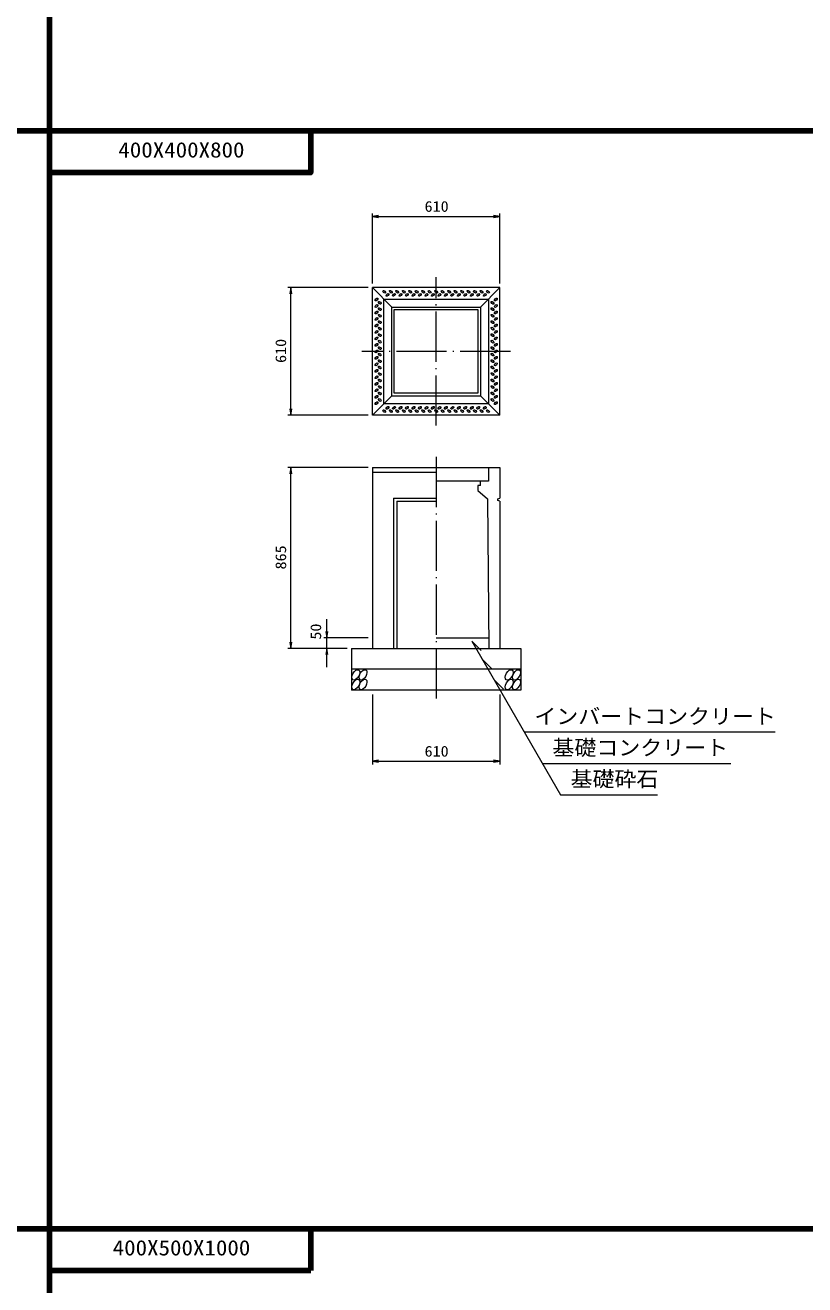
# Model space of a CAD drawing. Units: millimetres, scale not verified. Extents: x -8410 to 41710, y -74801 to 5940.
# Drawn here: x 15694 to 19423, y -21958 to -15935 of the extents above; entities that cross this region are included whole.
import ezdxf
from ezdxf.enums import TextEntityAlignment as Align

# ---------------------------------------------------------------- set-up
doc = ezdxf.new("R2010")
doc.units = ezdxf.units.MM
doc.header["$LTSCALE"] = 20
doc.linetypes.add('LONG_DASHED_DOTTED', pattern=[15.25, 12, -1.5, 0.25, -1.5])
for name, color, linetype, lineweight in [('0-0_グループ[0](0)-D-BMK(0)', 2, 'LONG_DASHED_DOTTED', 13), ('0-1_グループ[0](0)-D-STR(1)', 1, 'Continuous', 13), ('0-2_グループ[0](0)-D-STR-DIM(2)', 7, 'Continuous', 13), ('0-3_グループ[0](0)-D-STR-HTXT(3)', 7, 'Continuous', 13), ('0-5_グループ[0](0)-D-TTL(5)', 2, 'Continuous', 140)]:
    doc.layers.add(name, color=color, linetype=linetype, lineweight=lineweight)
doc.layers.add('0-4_グループ[0](0)-D-STR-TXT(4)', color=7, linetype='Continuous')
doc.layers.add('0-6_グループ[0](0)-D-TTL-TXT(6)', color=7, linetype='Continuous')
doc.styles.add('ＭＳ ゴシック', font='')
doc.styles.get('ＭＳ ゴシック').set_extended_font_data('MS Gothic')

msp = doc.modelspace()

# ---------------------------------------------------------------- linework, layer by layer
at = {"layer": '0-0_グループ[0](0)-D-BMK(0)'}
for p, q in [((17660, -17850), (17660, -17140)), ((18015, -17495), (17305, -17495)), ((17660, -18000), (17660, -19165))]:
    msp.add_line(p, q, dxfattribs=at)
at = {"layer": '0-1_グループ[0](0)-D-STR(1)'}
for p, q in [((17965, -17190), (17355, -17190)), ((17355, -17800), (17355, -17190)), ((17355, -17190), (17448, -17283)), ((17965, -17190), (17872, -17283)), ((17965, -17800), (17965, -17190)), ((17410, -17245), (17910, -17245)), ((17410, -17745), (17410, -17245)), ((17448, -17283), (17872, -17283)), ((17448, -17707), (17448, -17283)), ((17872, -17283), (17872, -17707)), ((17910, -17245), (17910, -17745)), ((17460, -17295), (17860, -17295)), ((17460, -17695), (17460, -17295)), ((17860, -17295), (17860, -17695)), ((17355, -17800), (17448, -17707)), ((17448, -17707), (17872, -17707)), ((17860, -17695), (17460, -17695)), ((17965, -17800), (17872, -17707)), ((17410, -17745), (17910, -17745)), ((17965, -17800), (17355, -17800)), ((17355, -18050), (17355, -18915)), ((17355, -18050), (17965, -18050)), ((17965, -18050), (17965, -18196.5)), ((17355, -18072), (17660, -18072)), ((17872, -18137), (17872, -18115)), ((17872, -18137), (17860, -18137)), ((17860, -18137), (17860, -18160)), ((17860, -18160), (17905, -18200)), ((17456.5, -18196.5), (17660, -18196.5)), ((17456.5, -18196.5), (17456.5, -18915)), ((17471.5, -18211.5), (17660, -18211.5)), ((17471.5, -18211.5), (17471.5, -18915)), ((17905, -18200), (17912.81, -18915)), ((17955, -18200), (17965, -18196.5)), ((17965, -18211.5), (17965, -18915)), ((17660, -18865), (17912.27, -18865)), ((17255, -18915), (18065, -18915)), ((17255, -18915), (17255, -19115)), ((18065, -18915), (18065, -19115)), ((18065, -19015), (17255, -19015)), ((18065, -19115), (17255, -19115))]:
    msp.add_line(p, q, dxfattribs=at)
for points in [[(17910, -18050), (17910, -18115), (17660, -18115)], [(17965, -18211.5), (17955, -18208), (17955, -18200)]]:
    msp.add_lwpolyline(points, dxfattribs=at)
for centre, major_axis, ratio in [((17412, -17209.75), (-6.01, 6.01), 0.529412), ((17427.5, -17225.25), (6.01, 6.01), 0.529412), ((17443, -17209.75), (-6.01, 6.01), 0.529412), ((17458.5, -17225.25), (6.01, 6.01), 0.529412), ((17474, -17209.75), (-6.01, 6.01), 0.529412), ((17489.5, -17225.25), (6.01, 6.01), 0.529412), ((17505, -17209.75), (-6.01, 6.01), 0.529412), ((17520.5, -17225.25), (6.01, 6.01), 0.529412), ((17536, -17209.75), (-6.01, 6.01), 0.529412), ((17551.5, -17225.25), (6.01, 6.01), 0.529412), ((17567, -17209.75), (-6.01, 6.01), 0.529412), ((17582.5, -17225.25), (6.01, 6.01), 0.529412), ((17598, -17209.75), (-6.01, 6.01), 0.529412), ((17613.5, -17225.25), (6.01, 6.01), 0.529412), ((17629, -17209.75), (-6.01, 6.01), 0.529412), ((17644.5, -17225.25), (6.01, 6.01), 0.529412), ((17660, -17209.75), (-6.01, 6.01), 0.529412), ((17675.5, -17225.25), (6.01, 6.01), 0.529412), ((17691, -17209.75), (-6.01, 6.01), 0.529412), ((17706.5, -17225.25), (6.01, 6.01), 0.529412), ((17722, -17209.75), (-6.01, 6.01), 0.529412), ((17737.5, -17225.25), (6.01, 6.01), 0.529412), ((17753, -17209.75), (-6.01, 6.01), 0.529412), ((17768.5, -17225.25), (6.01, 6.01), 0.529412), ((17784, -17209.75), (-6.01, 6.01), 0.529412), ((17799.5, -17225.25), (6.01, 6.01), 0.529412), ((17815, -17209.75), (-6.01, 6.01), 0.529412), ((17830.5, -17225.25), (6.01, 6.01), 0.529412), ((17846, -17209.75), (-6.01, 6.01), 0.529412), ((17861.5, -17225.25), (6.01, 6.01), 0.529412), ((17877, -17209.75), (-6.01, 6.01), 0.529412), ((17892.5, -17225.25), (6.01, 6.01), 0.529412), ((17908, -17209.75), (-6.01, 6.01), 0.529412), ((17374.75, -17247), (-6.01, -6.01), 0.529412), ((17374.75, -17278), (-6.01, -6.01), 0.529412), ((17390.25, -17262.5), (-6.01, 6.01), 0.529412), ((17390.25, -17293.5), (-6.01, 6.01), 0.529412), ((17929.75, -17262.5), (6.01, -6.01), 0.529412), ((17929.75, -17293.5), (6.01, -6.01), 0.529412), ((17945.25, -17247), (6.01, 6.01), 0.529412), ((17945.25, -17278), (6.01, 6.01), 0.529412), ((17374.75, -17309), (-6.01, -6.01), 0.529412), ((17374.75, -17340), (-6.01, -6.01), 0.529412), ((17390.25, -17324.5), (-6.01, 6.01), 0.529412), ((17929.75, -17324.5), (6.01, -6.01), 0.529412), ((17945.25, -17309), (6.01, 6.01), 0.529412), ((17945.25, -17340), (6.01, 6.01), 0.529412), ((17374.75, -17371), (-6.01, -6.01), 0.529412), ((17374.75, -17402), (-6.01, -6.01), 0.529412), ((17390.25, -17355.5), (-6.01, 6.01), 0.529412), ((17390.25, -17386.5), (-6.01, 6.01), 0.529412), ((17929.75, -17355.5), (6.01, -6.01), 0.529412), ((17929.75, -17386.5), (6.01, -6.01), 0.529412), ((17945.25, -17371), (6.01, 6.01), 0.529412), ((17945.25, -17402), (6.01, 6.01), 0.529412), ((17374.75, -17433), (-6.01, -6.01), 0.529412), ((17374.75, -17464), (-6.01, -6.01), 0.529412), ((17390.25, -17417.5), (-6.01, 6.01), 0.529412), ((17390.25, -17448.5), (-6.01, 6.01), 0.529412), ((17929.75, -17417.5), (6.01, -6.01), 0.529412), ((17929.75, -17448.5), (6.01, -6.01), 0.529412), ((17945.25, -17433), (6.01, 6.01), 0.529412), ((17945.25, -17464), (6.01, 6.01), 0.529412), ((17374.75, -17495), (-6.01, -6.01), 0.529412), ((17374.75, -17526), (-6.01, -6.01), 0.529412), ((17390.25, -17479.5), (-6.01, 6.01), 0.529412), ((17390.25, -17510.5), (-6.01, 6.01), 0.529412), ((17929.75, -17479.5), (6.01, -6.01), 0.529412), ((17929.75, -17510.5), (6.01, -6.01), 0.529412), ((17945.25, -17495), (6.01, 6.01), 0.529412), ((17945.25, -17526), (6.01, 6.01), 0.529412), ((17374.75, -17557), (-6.01, -6.01), 0.529412), ((17374.75, -17588), (-6.01, -6.01), 0.529412), ((17390.25, -17541.5), (-6.01, 6.01), 0.529412), ((17390.25, -17572.5), (-6.01, 6.01), 0.529412), ((17929.75, -17541.5), (6.01, -6.01), 0.529412), ((17929.75, -17572.5), (6.01, -6.01), 0.529412), ((17945.25, -17557), (6.01, 6.01), 0.529412), ((17945.25, -17588), (6.01, 6.01), 0.529412), ((17374.75, -17619), (-6.01, -6.01), 0.529412), ((17374.75, -17650), (-6.01, -6.01), 0.529412), ((17390.25, -17603.5), (-6.01, 6.01), 0.529412), ((17390.25, -17634.5), (-6.01, 6.01), 0.529412), ((17929.75, -17603.5), (6.01, -6.01), 0.529412), ((17929.75, -17634.5), (6.01, -6.01), 0.529412), ((17945.25, -17619), (6.01, 6.01), 0.529412), ((17945.25, -17650), (6.01, 6.01), 0.529412), ((17374.75, -17681), (-6.01, -6.01), 0.529412), ((17374.75, -17712), (-6.01, -6.01), 0.529412), ((17390.25, -17665.5), (-6.01, 6.01), 0.529412), ((17390.25, -17696.5), (-6.01, 6.01), 0.529412), ((17929.75, -17665.5), (6.01, -6.01), 0.529412), ((17929.75, -17696.5), (6.01, -6.01), 0.529412), ((17945.25, -17681), (6.01, 6.01), 0.529412), ((17945.25, -17712), (6.01, 6.01), 0.529412), ((17374.75, -17743), (-6.01, -6.01), 0.529412), ((17390.25, -17727.5), (-6.01, 6.01), 0.529412), ((17427.5, -17764.75), (-6.01, -6.01), 0.529412), ((17458.5, -17764.75), (-6.01, -6.01), 0.529412), ((17489.5, -17764.75), (-6.01, -6.01), 0.529412), ((17520.5, -17764.75), (-6.01, -6.01), 0.529412), ((17551.5, -17764.75), (-6.01, -6.01), 0.529412), ((17582.5, -17764.75), (-6.01, -6.01), 0.529412), ((17613.5, -17764.75), (-6.01, -6.01), 0.529412), ((17644.5, -17764.75), (-6.01, -6.01), 0.529412), ((17675.5, -17764.75), (-6.01, -6.01), 0.529412), ((17706.5, -17764.75), (-6.01, -6.01), 0.529412), ((17737.5, -17764.75), (-6.01, -6.01), 0.529412), ((17768.5, -17764.75), (-6.01, -6.01), 0.529412), ((17799.5, -17764.75), (-6.01, -6.01), 0.529412), ((17830.5, -17764.75), (-6.01, -6.01), 0.529412), ((17861.5, -17764.75), (-6.01, -6.01), 0.529412), ((17892.5, -17764.75), (-6.01, -6.01), 0.529412), ((17929.75, -17727.5), (6.01, -6.01), 0.529412), ((17945.25, -17743), (6.01, 6.01), 0.529412), ((17412, -17780.25), (6.01, -6.01), 0.529412), ((17443, -17780.25), (6.01, -6.01), 0.529412), ((17474, -17780.25), (6.01, -6.01), 0.529412), ((17505, -17780.25), (6.01, -6.01), 0.529412), ((17536, -17780.25), (6.01, -6.01), 0.529412), ((17567, -17780.25), (6.01, -6.01), 0.529412), ((17598, -17780.25), (6.01, -6.01), 0.529412), ((17629, -17780.25), (6.01, -6.01), 0.529412), ((17660, -17780.25), (6.01, -6.01), 0.529412), ((17691, -17780.25), (6.01, -6.01), 0.529412), ((17722, -17780.25), (6.01, -6.01), 0.529412), ((17753, -17780.25), (6.01, -6.01), 0.529412), ((17784, -17780.25), (6.01, -6.01), 0.529412), ((17815, -17780.25), (6.01, -6.01), 0.529412), ((17846, -17780.25), (6.01, -6.01), 0.529412), ((17877, -17780.25), (6.01, -6.01), 0.529412), ((17908, -17780.25), (6.01, -6.01), 0.529412), ((17275.43, -19042), (-13.75, -23.82), 0.545455), ((17310.43, -19042), (-13.75, -23.82), 0.545455), ((18009.43, -19042), (-13.75, -23.82), 0.545455), ((18044.43, -19042), (-13.75, -23.82), 0.545455), ((17275.43, -19088), (-13.75, -23.82), 0.545455), ((17310.43, -19088), (-13.75, -23.82), 0.545455), ((18009.43, -19088), (-13.75, -23.82), 0.545455), ((18044.43, -19088), (-13.75, -23.82), 0.545455)]:
    msp.add_ellipse(centre, major_axis=major_axis, ratio=ratio, dxfattribs=at)
at = {"layer": '0-2_グループ[0](0)-D-STR-DIM(2)'}
for p, q in [((17355, -17170), (17355, -16835)), ((17355, -16850), (17965, -16850)), ((17965, -17170), (17965, -16835)), ((17335, -17190), (16950, -17190)), ((16965, -17800), (16965, -17190)), ((17335, -17800), (16950, -17800)), ((17335, -18050), (16950, -18050)), ((16965, -18915), (16965, -18050)), ((17137.48, -19005), (17137.48, -18775)), ((17137.48, -18865), (17137.48, -18775)), ((17335, -18865), (17122.48, -18865)), ((17235, -18915), (16950, -18915)), ((17235, -18915), (17122.48, -18915)), ((17137.48, -19005), (17137.48, -18915)), ((17355, -19135), (17355, -19470)), ((17965, -19135), (17965, -19470)), ((17355, -19455), (17965, -19455))]:
    msp.add_line(p, q, dxfattribs=at)
for points in [[(17385, -16845), (17355, -16850), (17385, -16855)], [(17935, -16855), (17965, -16850), (17935, -16845)], [(16970, -17220), (16965, -17190), (16960, -17220)], [(16960, -17770), (16965, -17800), (16970, -17770)], [(16970, -18080), (16965, -18050), (16960, -18080)], [(17132.48, -18835), (17137.48, -18865), (17142.48, -18835)], [(16960, -18885), (16965, -18915), (16970, -18885)], [(17142.48, -18945), (17137.48, -18915), (17132.48, -18945)], [(17385, -19450), (17355, -19455), (17385, -19460)], [(17935, -19460), (17965, -19455), (17935, -19450)]]:
    msp.add_lwpolyline(points, dxfattribs=at)
at = {"layer": '0-3_グループ[0](0)-D-STR-HTXT(3)'}
for p, q in [((17830, -18880), (18254.35, -19615)), ((17830, -18880), (17875.75, -18925.75)), ((17879.07, -18965), (17924.83, -19010.75)), ((17936.81, -19065), (17982.56, -19110.75)), ((18081.15, -19315), (19281.75, -19315)), ((18167.75, -19465), (19069.21, -19465)), ((18254.35, -19615), (18718.55, -19615))]:
    msp.add_line(p, q, dxfattribs=at)
at = {"layer": '0-5_グループ[0](0)-D-TTL(5)'}
for p, q in [((15810, -21690), (15810, -5940)), ((15810, -21690), (15810, -5940)), ((8410, -16440), (41710, -16440)), ((17060, -16640), (17060, -16440)), ((15810, -16640), (17060, -16640)), ((8410, -21690), (41710, -21690)), ((8410, -21690), (34310, -21690)), ((15810, -37440), (15810, -21690)), ((17060, -21890), (17060, -21690)), ((15810, -21890), (17060, -21890))]:
    msp.add_line(p, q, dxfattribs=at)
msp.add_lwpolyline([(15810, -16640), (17060, -16640), (17060, -16440)], dxfattribs=at)

# ---------------------------------------------------------------- texts
at = {"layer": '0-2_グループ[0](0)-D-STR-DIM(2)', "style": 'ＭＳ ゴシック', "width": 1.1}
for p in [(17604.7, -16843), (17604.7, -19448)]:
    msp.add_text('610', height=51.32, dxfattribs=at).set_placement(p, align=Align.BOTTOM_LEFT)
for s, p in [('610', (16958, -17550.3)), ('865', (16958, -18537.8)), ('50', (17125.47, -18873.3))]:
    msp.add_text(s, height=51.32, rotation=90, dxfattribs=at).set_placement(p, align=Align.BOTTOM_LEFT)
at = {"layer": '0-4_グループ[0](0)-D-STR-TXT(4)', "style": 'ＭＳ ゴシック', "width": 1.05}
for s, p in [('インバートコンクリート', (18129.85, -19298.68)), ('基礎コンクリート', (18216.45, -19448.68)), ('基礎砕石', (18303.06, -19598.68))]:
    msp.add_text(s, height=73.31, dxfattribs=at).set_placement(p, align=Align.BOTTOM_LEFT)
at = {"layer": '0-6_グループ[0](0)-D-TTL-TXT(6)', "style": 'ＭＳ ゴシック', "width": 1.1}
for s, p in [('400X400X800', (16140, -16590)), ('400X500X1000', (16113, -21840))]:
    msp.add_text(s, height=73.31, dxfattribs=at).set_placement(p, align=Align.BOTTOM_LEFT)

doc.saveas('drawing.dxf')
